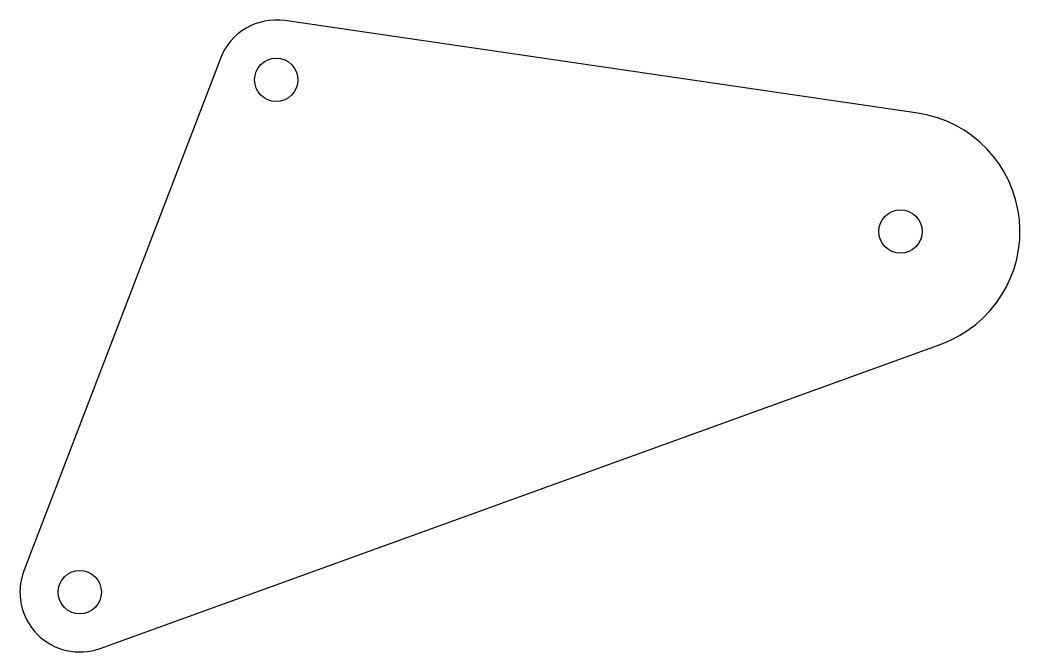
# Model space of a CAD drawing. Extents: x 27.9 to 94.8, y -72.9 to -30.6.
import ezdxf

# ---------------------------------------------------------------- set-up
doc = ezdxf.new("R2010")
doc.units = 0
doc.layers.add('Shape2DView047', color=7, linetype='CONTINUOUS')

msp = doc.modelspace()

# ---------------------------------------------------------------- linework, layer by layer
at = {"layer": 'Shape2DView047'}
for p, q in [((87.9899, -36.8267), (45.6256, -30.6413)), ((41.3134, -33.1659), (28.161, -67.4282)), ((33.2555, -72.6233), (89.5545, -52.2661))]:
    msp.add_line(p, q, dxfattribs=at)
for centre in [(45.0477, -34.5994), (86.8342, -44.7428), (31.8953, -68.8617)]:
    msp.add_circle(centre, 1.45, dxfattribs=at)
for centre, radius, start, end in [((45.0477, -34.5994), 4, 81.6933, 159), ((86.8342, -44.7428), 8, -70.1204, 81.6933), ((31.8953, -68.8617), 4, 159, -70.1204)]:
    msp.add_arc(centre, radius, start, end, dxfattribs=at)

doc.saveas('drawing.dxf')
